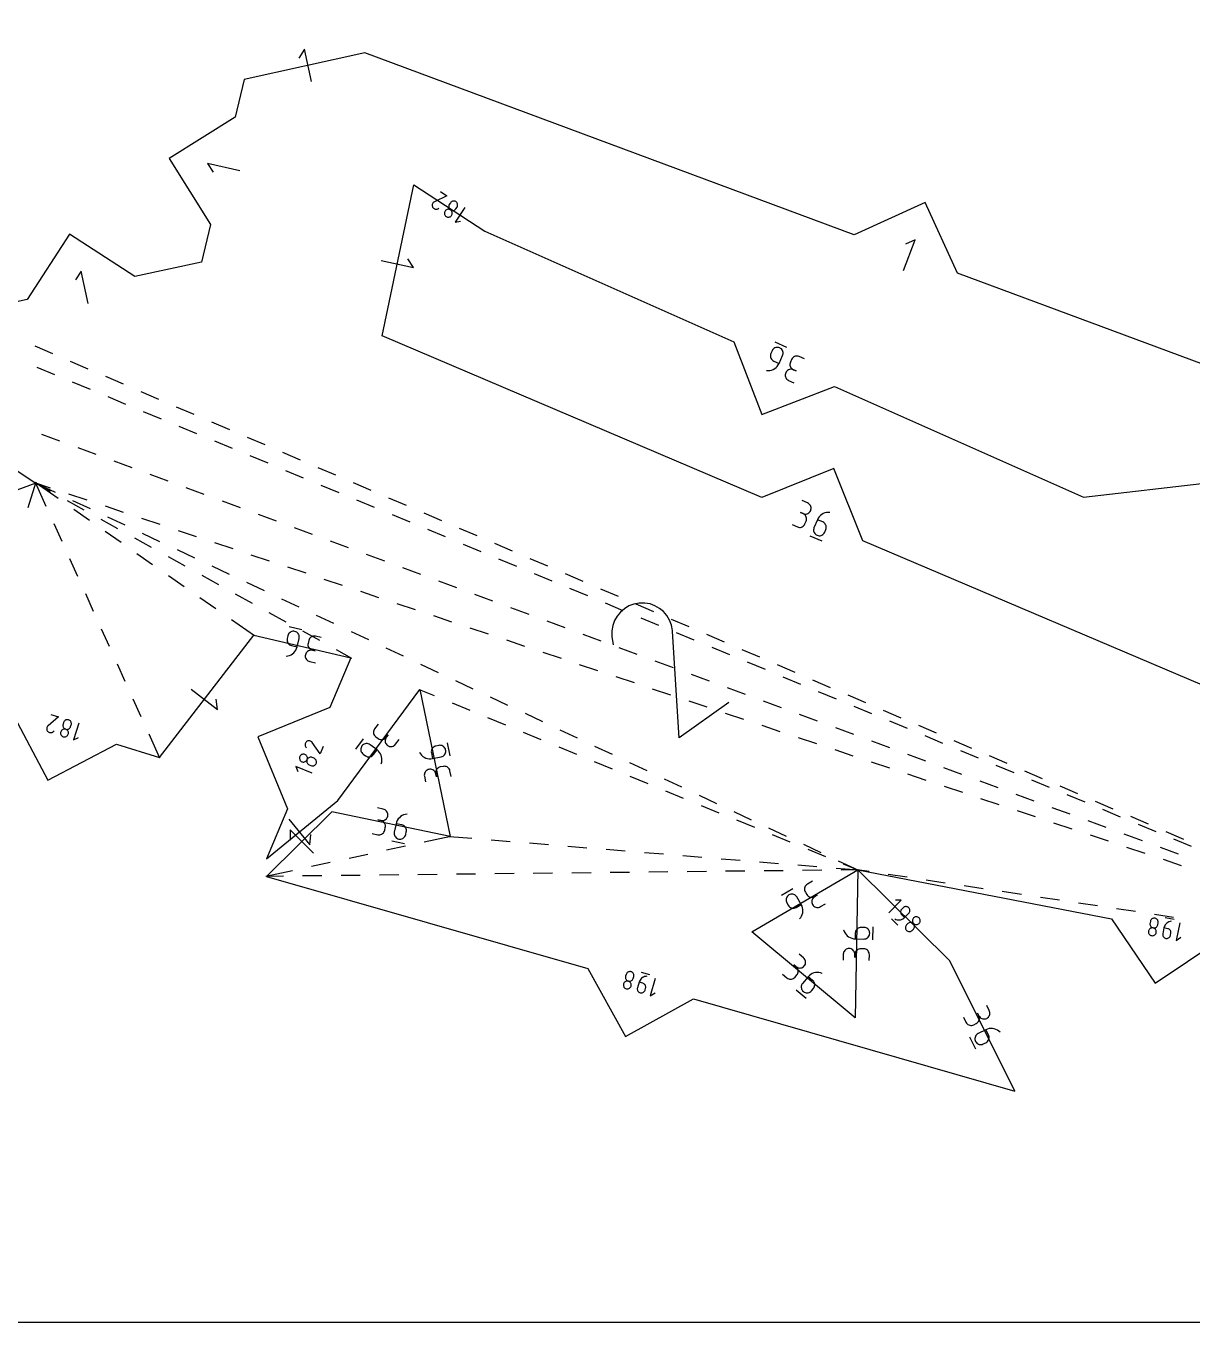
# Model space of a CAD drawing. Extents: x -2 to 214, y 3 to 282.
# Drawn here: x 58.41 to 92.05, y 3.02 to 40.42 of the extents above; entities that cross this region are included whole.
import ezdxf

# ---------------------------------------------------------------- set-up
doc = ezdxf.new("R2010")
doc.units = 0
doc.layers.add('Layer_1', color=7, linetype='CONTINUOUS')

msp = doc.modelspace()

# ---------------------------------------------------------------- linework, layer by layer
at = {"layer": 'Layer_1', "color": 5}
for points in [[(-1.511918, 3.023787), (214.388082, 3.023787), (214.388082, 282.423787), (-1.511918, 282.423787), (-1.511918, 3.023787)], [(99.402589, 28.046318), (85.280792, 33.292187), (84.345455, 35.333133), (82.304509, 34.397796), (68.182715, 39.643665), (64.701032, 38.877065), (64.448397, 37.789776), (62.542797, 36.602756), (63.72982, 34.69716), (63.477182, 33.60987), (61.551072, 33.194746), (59.664737, 34.412147), (58.447336, 32.525816), (56.521226, 32.110692)], [(93.500539, 20.907659), (82.555662, 25.570284), (81.717352, 27.652964), (79.634676, 26.814654), (68.689798, 31.477279), (69.602632, 35.835108), (71.646397, 34.503778), (78.831979, 31.309812), (79.637819, 29.214358), (81.73327, 30.020198), (88.918852, 26.826232), (92.583864, 27.252762)], [(57.463404, 28.039961), (58.692284, 27.233574), (56.524486, 26.435305)], [(57.995142, 20.646303), (59.037403, 18.657832), (61.02587, 19.700093), (62.263849, 19.31359), (64.981899, 22.840076), (67.781671, 22.19311), (67.180812, 20.758282), (65.103322, 19.907191), (65.954416, 17.829704), (65.353554, 16.394872), (67.405923, 18.0722), (69.771789, 21.272699), (70.650135, 17.034487), (67.233528, 17.750227), (65.351536, 15.883743), (74.618063, 13.225287), (75.706234, 11.261568), (77.669954, 12.349739), (86.936481, 9.691287), (85.065432, 13.444877), (82.406063, 16.072045), (82.331221, 11.806849), (79.347585, 14.288775), (82.406063, 16.072045), (89.728375, 14.658384), (90.986165, 12.798737), (92.845809, 14.056524)]]:
    msp.add_lwpolyline(points, dxfattribs=at)
at = {"layer": 'Layer_1', "color": 1}
for points in [[(66.647582, 38.818345), (66.442766, 39.748564), (66.281508, 39.496172)], [(64.576928, 36.239067), (63.649144, 36.454639), (63.807537, 36.200445)], [(70.365239, 35.644139), (70.555735, 35.520049), (70.195119, 35.351337), (70.195119, 35.351337), (70.194766, 35.351213), (70.194413, 35.351083), (70.19406, 35.350942), (70.193708, 35.35079), (70.193355, 35.350631), (70.193002, 35.350451), (70.192649, 35.350261), (70.192296, 35.350056), (70.191944, 35.34983), (70.191944, 35.34983), (70.174516, 35.338961), (70.159735, 35.325549), (70.147741, 35.310034), (70.138674, 35.292843), (70.132642, 35.274414), (70.129819, 35.25518), (70.130172, 35.235573), (70.134088, 35.216022), (70.141602, 35.196968), (70.141602, 35.196968), (70.152574, 35.179608), (70.16605, 35.164876), (70.181607, 35.15291), (70.198823, 35.143847), (70.217238, 35.137839), (70.236464, 35.135017), (70.256079, 35.135546), (70.275658, 35.13954), (70.294743, 35.147153), (70.322895, 35.162996)], [(70.845158, 35.196058), (70.845158, 35.196058), (70.854788, 35.214184), (70.860856, 35.233177), (70.863326, 35.252598), (70.86262, 35.271997), (70.858598, 35.290934), (70.851402, 35.308968), (70.841136, 35.325651), (70.827907, 35.340549), (70.81182, 35.353217), (70.81182, 35.353217), (70.793723, 35.362823), (70.774743, 35.368902), (70.75534, 35.371547), (70.735938, 35.370842), (70.716993, 35.36687), (70.698931, 35.359726), (70.68221, 35.349502), (70.667287, 35.33628), (70.654587, 35.320158), (70.623684, 35.27271), (70.623684, 35.27271), (70.614053, 35.254573), (70.607985, 35.235559), (70.605516, 35.21611), (70.606221, 35.196675), (70.610208, 35.1777), (70.617369, 35.15963), (70.6276, 35.142909), (70.640829, 35.127986), (70.656915, 35.115307), (70.656915, 35.115307), (70.675013, 35.105708), (70.693992, 35.099647), (70.71343, 35.097037), (70.732868, 35.097778), (70.751848, 35.101792), (70.76991, 35.108975), (70.786632, 35.119237), (70.801554, 35.132477), (70.814254, 35.148599), (70.845158, 35.196051)], [(71.06794, 35.186388), (70.788533, 34.757464), (70.94602, 34.790731)], [(70.499506, 35.081959), (70.499506, 35.081959), (70.489946, 35.063908), (70.483913, 35.044949), (70.481444, 35.025543), (70.482149, 35.00614), (70.486171, 34.987182), (70.493332, 34.969116), (70.503563, 34.952405), (70.516792, 34.937483), (70.532879, 34.924804), (70.532879, 34.924804), (70.550976, 34.915198), (70.569956, 34.90914), (70.589394, 34.90653), (70.608796, 34.907271), (70.627776, 34.911268), (70.645838, 34.918422), (70.662525, 34.928638), (70.677412, 34.941822), (70.690076, 34.957873), (70.690076, 34.957873), (70.699707, 34.976013), (70.705775, 34.995028), (70.708245, 35.014483), (70.707539, 35.033925), (70.703553, 35.052908), (70.696391, 35.070984), (70.686161, 35.087706), (70.672967, 35.102628), (70.65688, 35.1153), (70.65688, 35.1153), (70.638783, 35.124899), (70.619803, 35.130953), (70.600365, 35.133564), (70.580927, 35.132823), (70.561948, 35.128808), (70.543885, 35.121622), (70.527164, 35.11136), (70.512206, 35.098116), (70.499506, 35.08198)], [(83.72596, 33.362055), (84.057645, 34.254939), (83.785385, 34.130122)], [(68.65838, 33.650637), (69.590645, 33.455357), (69.426744, 33.706034)], [(60.202942, 32.417351), (60.002261, 33.348473), (59.839891, 33.096801)], [(58.670345, 31.188259), (59.180102, 30.969389)], [(79.770548, 30.480386), (79.770548, 30.480386), (79.821687, 30.477352), (79.871746, 30.481617), (79.92008, 30.492825), (79.966019, 30.510601), (80.008906, 30.53458), (80.048089, 30.564386), (80.082908, 30.599653), (80.112683, 30.640004), (80.136777, 30.685068), (80.238571, 30.914077), (80.238571, 30.914077), (80.248343, 30.942698), (80.252753, 30.97177), (80.252048, 31.00067), (80.246438, 31.028768), (80.236208, 31.055435), (80.221568, 31.080045), (80.202765, 31.10197), (80.180081, 31.120586), (80.153728, 31.135261), (80.153728, 31.135261), (80.125118, 31.145023), (80.096049, 31.149415), (80.067157, 31.148674), (80.039076, 31.143047), (80.012441, 31.132778), (79.987852, 31.118106), (79.965945, 31.099271), (79.947318, 31.07652), (79.932607, 31.05009), (79.898741, 30.973869), (79.898741, 30.973869), (79.888969, 30.945266), (79.884559, 30.916236), (79.885265, 30.887396), (79.890874, 30.859371), (79.90114, 30.832776), (79.915815, 30.808233), (79.934653, 30.786354), (79.957408, 30.767762), (79.983831, 30.753072), (80.136834, 30.685064)], [(80.364083, 31.144846), (80.019581, 31.297977)], [(59.689852, 30.750515), (60.199605, 30.531641)], [(80.871014, 30.816347), (80.718007, 30.884359), (80.718007, 30.884359), (80.689397, 30.89412), (80.660328, 30.898516), (80.631471, 30.897775), (80.60339, 30.892169), (80.576755, 30.881932), (80.552201, 30.867309), (80.530329, 30.848541), (80.511738, 30.825879), (80.497098, 30.799565), (80.463055, 30.722956), (80.463055, 30.722956), (80.453353, 30.694466), (80.448979, 30.665495), (80.449684, 30.636677), (80.455293, 30.608638), (80.465524, 30.582007), (80.480164, 30.557415), (80.498967, 30.53549), (80.521686, 30.516863), (80.548109, 30.502163), (80.624718, 30.468109), (80.548109, 30.502163), (80.548109, 30.502163), (80.519499, 30.511924), (80.49043, 30.516309), (80.461538, 30.515568), (80.433456, 30.509935), (80.406822, 30.499658), (80.382233, 30.484979), (80.360326, 30.466141), (80.341699, 30.443383), (80.326988, 30.416953), (80.326988, 30.416953), (80.317287, 30.388459), (80.312912, 30.359489), (80.313618, 30.33067), (80.319227, 30.302632), (80.329458, 30.276001), (80.344098, 30.251408), (80.362901, 30.229487), (80.38562, 30.210857), (80.412043, 30.196156), (80.56505, 30.128148)], [(59.24448, 30.35498), (58.732092, 30.567621)], [(60.709358, 30.312771), (61.219108, 30.093897)], [(60.269247, 29.929703), (59.756862, 30.142344)], [(61.294017, 29.504426), (60.781628, 29.717066)], [(61.728861, 29.875026), (62.238615, 29.656152)], [(62.31878, 29.079153), (61.806398, 29.291789)], [(62.748364, 29.437282), (63.258118, 29.218408)], [(63.343553, 28.653875), (62.831168, 28.866512)], [(63.767871, 28.999534), (64.277621, 28.780664)], [(59.392615, 28.440769), (58.872236, 28.633023)], [(64.368316, 28.228598), (63.855935, 28.441235)], [(64.787374, 28.561793), (65.297127, 28.342919)], [(60.433366, 28.056263), (59.912991, 28.248513)], [(65.806877, 28.124045), (66.31663, 27.905175)], [(61.47412, 27.671753), (60.953741, 27.864009)], [(65.393086, 27.803321), (64.880705, 28.015961)], [(66.826384, 27.686301), (67.336137, 27.467427)], [(62.514871, 27.28725), (61.994496, 27.479499)], [(66.417853, 27.378047), (65.905471, 27.590684)], [(58.698895, 27.254755), (58.468418, 26.516236)], [(59.12352, 27.089528), (58.671237, 27.240602)], [(58.672208, 27.243022), (59.255635, 26.968416)], [(58.672881, 27.244334), (59.113194, 27.000159)], [(59.335768, 26.784079), (58.674095, 27.246278)], [(58.995719, 26.560704), (58.683161, 27.253799)], [(63.555626, 26.902739), (63.035247, 27.094993)], [(67.442623, 26.95277), (66.930241, 27.165407)], [(67.845887, 27.248557), (68.35564, 27.029686)], [(59.598344, 26.731124), (60.083495, 26.462085)], [(60.175877, 26.73802), (59.649698, 26.913774)], [(59.757567, 26.732168), (60.259506, 26.49592)], [(61.228231, 26.386509), (60.702052, 26.562263)], [(64.596373, 26.518233), (64.075994, 26.710486)], [(68.467393, 26.527493), (67.955004, 26.74013)], [(68.865393, 26.810813), (69.375143, 26.591939)], [(80.50917, 26.032684), (80.66321, 25.96706), (80.66321, 25.96706), (80.691961, 25.957743), (80.721066, 25.953799), (80.749923, 25.954963), (80.777898, 25.961003), (80.804356, 25.971653), (80.828698, 25.986657), (80.850288, 26.00576), (80.868527, 26.028708), (80.882744, 26.055247), (80.915587, 26.132375), (80.915587, 26.132375), (80.924865, 26.161014), (80.928781, 26.190047), (80.927723, 26.218851), (80.92169, 26.246802), (80.911036, 26.273271), (80.896008, 26.29763), (80.876852, 26.319263), (80.853851, 26.337533), (80.827216, 26.351824), (80.750085, 26.384682), (80.827216, 26.351824), (80.827216, 26.351824), (80.855968, 26.342507), (80.885107, 26.33857), (80.913965, 26.33977), (80.94194, 26.345837), (80.968433, 26.356527), (80.99281, 26.371587), (81.014436, 26.390767), (81.03271, 26.413811), (81.046997, 26.440463), (81.046997, 26.440463), (81.056275, 26.469105), (81.060191, 26.498139), (81.059133, 26.526943), (81.0531, 26.55489), (81.042446, 26.581359), (81.027418, 26.605722), (81.008262, 26.62735), (80.985261, 26.645624), (80.958626, 26.659912), (80.804589, 26.725536)], [(60.245339, 26.148712), (59.790555, 26.466396)], [(60.568653, 26.193049), (61.0538, 25.92401)], [(60.761442, 26.259668), (61.263378, 26.02342)], [(62.280584, 26.034994), (61.754409, 26.210752)], [(65.637124, 26.133726), (65.116748, 26.325979)], [(69.49216, 26.102216), (68.979778, 26.314856)], [(69.884893, 26.373068), (70.39465, 26.154194)], [(81.60428, 26.385708), (81.60428, 26.385708), (81.553099, 26.387966), (81.503114, 26.382925), (81.454956, 26.370966), (81.4093, 26.352477), (81.36679, 26.327832), (81.32808, 26.297419), (81.293825, 26.261619), (81.264686, 26.220813), (81.241296, 26.175375), (81.143076, 25.944814), (81.143076, 25.944814), (81.133763, 25.916045), (81.129812, 25.886905), (81.13087, 25.85802), (81.136902, 25.830016), (81.147556, 25.803512), (81.162585, 25.779132), (81.181705, 25.757499), (81.204706, 25.739239), (81.231306, 25.724977), (81.231306, 25.724977), (81.260057, 25.71566), (81.289161, 25.711723), (81.318019, 25.712922), (81.345994, 25.718983), (81.372487, 25.729665), (81.396864, 25.744718), (81.41849, 25.763892), (81.436764, 25.786928), (81.451051, 25.813584), (81.483754, 25.89032), (81.483754, 25.89032), (81.493067, 25.919075), (81.497018, 25.948169), (81.49596, 25.976991), (81.489892, 26.004927), (81.479238, 26.031357), (81.46421, 26.055674), (81.445054, 26.077257), (81.422017, 26.095492), (81.395383, 26.109766), (81.241339, 26.175389)], [(59.451825, 25.549283), (59.223772, 26.054993)], [(61.154916, 25.513349), (60.700126, 25.831032)], [(63.332942, 25.683486), (62.806763, 25.85924)], [(66.677878, 25.74922), (66.157499, 25.941473)], [(70.51693, 25.676939), (70.004541, 25.889579)], [(70.9044, 25.935324), (71.414149, 25.71645)], [(61.53895, 25.654971), (62.024101, 25.385936)], [(61.76531, 25.787171), (62.267246, 25.55092)], [(64.385296, 25.331975), (63.859117, 25.507729)], [(67.718629, 25.364713), (67.198254, 25.556966)], [(71.541696, 25.251662), (71.029311, 25.464302)], [(71.923906, 25.49758), (72.433656, 25.278706)], [(81.021145, 25.712104), (81.367986, 25.564346)], [(62.064483, 24.877982), (61.6097, 25.195665)], [(62.509252, 25.116897), (62.994402, 24.847862)], [(62.769178, 25.314671), (63.271114, 25.078423)], [(65.437649, 24.980464), (64.911474, 25.156218)], [(68.759384, 24.980206), (68.239005, 25.17246)], [(72.943413, 25.059832), (73.453163, 24.840961)], [(59.907932, 24.537858), (59.679882, 25.043572)], [(63.773053, 24.842175), (64.274989, 24.605923)], [(66.490007, 24.628953), (65.963828, 24.804706)], [(69.800135, 24.5957), (69.279759, 24.787953)], [(72.566466, 24.826388), (72.054081, 25.039025)], [(62.974054, 24.242619), (62.51927, 24.560302)], [(63.479553, 24.578823), (63.964703, 24.309787)], [(64.776921, 24.369675), (65.278857, 24.133427)], [(67.54236, 24.277441), (67.016178, 24.453195)], [(70.840885, 24.211193), (70.32051, 24.403446)], [(73.591229, 24.401111), (73.078848, 24.613748)], [(73.962912, 24.622088), (74.472669, 24.403217)], [(60.364038, 23.526437), (60.135985, 24.032148)], [(64.449857, 24.040749), (64.935008, 23.77171)], [(68.594711, 23.92593), (68.068532, 24.101687)], [(71.881633, 23.826687), (71.361257, 24.01894)], [(74.616003, 23.975834), (74.103618, 24.188471)], [(74.982419, 24.184343), (75.492169, 23.965473)], [(63.883631, 23.607252), (63.428841, 23.924935)], [(65.780789, 23.897179), (66.282725, 23.660927)], [(69.647064, 23.574419), (69.120893, 23.750176)], [(72.922387, 23.442176), (72.402012, 23.634433)], [(75.640766, 23.550557), (75.128384, 23.763194)], [(78.688184, 20.89976), (77.257959, 19.87983), (77.062316, 22.94985), (77.062316, 22.94985), (77.062499, 22.952919), (77.062612, 22.955989), (77.062637, 22.959023), (77.062591, 22.962092), (77.06246, 22.965196), (77.062241, 22.968371), (77.061938, 22.971617), (77.061585, 22.975003), (77.061233, 22.978531), (77.061233, 22.978531), (77.032234, 23.134604), (76.977504, 23.278784), (76.899763, 23.408885), (76.801754, 23.522716), (76.686212, 23.618089), (76.555878, 23.692825), (76.413483, 23.744729), (76.261775, 23.771614), (76.103483, 23.771297), (76.103483, 23.771297), (75.947637, 23.741304), (75.803619, 23.685949), (75.673648, 23.60788), (75.559937, 23.509737), (75.464708, 23.394163), (75.39017, 23.263815), (75.338545, 23.121329), (75.312051, 22.969352), (75.312757, 22.810531), (75.347293, 22.563421)], [(76.001926, 23.746599), (76.511675, 23.527729)], [(65.000088, 22.827369), (64.338415, 23.289572)], [(65.420159, 23.502674), (65.905309, 23.233635)], [(66.784657, 23.424679), (67.2866, 23.18843)], [(70.699422, 23.222907), (70.173243, 23.398665)], [(73.963138, 23.057673), (73.442763, 23.249923)], [(76.665536, 23.12528), (76.153154, 23.33792)], [(77.021425, 23.308855), (77.531182, 23.089981)], [(60.820148, 22.515013), (60.592095, 23.020723)], [(65.914196, 22.237705), (65.914196, 22.237705), (65.964978, 22.244429), (66.013323, 22.258127), (66.058644, 22.278313), (66.100367, 22.3045), (66.137917, 22.33619), (66.170725, 22.372896), (66.198206, 22.414133), (66.219761, 22.459408), (66.23486, 22.508229), (66.291276, 22.752404), (66.291276, 22.752404), (66.295439, 22.782362), (66.294381, 22.811741), (66.288172, 22.839974), (66.277342, 22.866496), (66.262207, 22.890728), (66.243157, 22.91211), (66.220544, 22.930063), (66.194721, 22.944026), (66.16604, 22.953424), (66.16604, 22.953424), (66.136089, 22.957573), (66.106738, 22.956373), (66.078516, 22.950161), (66.052022, 22.939306), (66.027822, 22.924161), (66.006479, 22.905083), (65.988522, 22.882427), (65.974588, 22.856551), (65.965168, 22.82781), (65.946401, 22.746541), (65.946401, 22.746541), (65.942238, 22.716604), (65.943296, 22.687264), (65.949505, 22.659091), (65.960335, 22.632643), (65.97547, 22.608481), (65.99452, 22.58717), (66.017168, 22.569267), (66.043027, 22.555335), (66.071778, 22.545937), (66.23492, 22.50824)], [(66.370662, 23.002838), (66.003339, 23.087719)], [(66.39046, 22.9646), (66.87561, 22.695561)], [(66.930774, 22.776651), (66.767639, 22.814348), (66.767639, 22.814348), (66.737688, 22.818493), (66.708337, 22.817294), (66.680115, 22.811092), (66.653621, 22.800258), (66.629421, 22.785145), (66.608078, 22.76612), (66.590157, 22.743535), (66.576222, 22.717758), (66.566838, 22.68914), (66.547964, 22.607455), (66.547964, 22.607455), (66.543837, 22.577638), (66.544895, 22.548364), (66.551104, 22.520209), (66.561934, 22.493747), (66.577033, 22.46955), (66.596083, 22.448186), (66.618696, 22.430233), (66.644555, 22.416267), (66.673271, 22.406851), (66.754953, 22.387974), (66.673271, 22.406851), (66.673271, 22.406851), (66.64332, 22.410996), (66.613969, 22.409797), (66.585747, 22.403581), (66.559253, 22.392715), (66.535053, 22.377564), (66.51371, 22.358478), (66.495753, 22.335816), (66.481783, 22.309936), (66.472364, 22.281195), (66.472364, 22.281195), (66.468237, 22.251379), (66.469295, 22.222105), (66.475504, 22.19395), (66.486334, 22.167484), (66.501433, 22.143287), (66.520483, 22.121923), (66.543096, 22.103974), (66.568955, 22.090004), (66.597671, 22.080592), (66.760813, 22.04289)], [(67.788532, 22.952182), (68.290468, 22.71593)], [(71.751775, 22.871396), (71.225597, 23.047153)], [(75.003893, 22.673163), (74.483517, 22.865416)], [(77.690306, 22.700006), (77.177921, 22.912643)], [(78.040932, 22.87111), (78.550681, 22.652236)], [(68.7924, 22.479682), (69.294336, 22.243434)], [(72.804129, 22.519888), (72.277954, 22.695642)], [(76.044643, 22.288657), (75.524268, 22.48091)], [(78.715072, 22.274729), (78.202691, 22.487366)], [(67.360761, 22.426522), (67.801073, 22.18235)], [(73.856486, 22.168377), (73.330308, 22.344131)], [(77.085398, 21.90415), (76.565022, 22.096403)], [(79.060438, 22.433366), (79.570188, 22.214492)], [(61.276251, 21.503592), (61.048198, 22.009302)], [(69.796268, 22.007182), (70.298211, 21.770934)], [(74.90884, 21.816866), (74.382661, 21.99262)], [(78.126149, 21.519643), (77.605773, 21.711897)], [(79.739842, 21.849452), (79.227454, 22.062089)], [(80.079945, 21.995622), (80.589695, 21.776748)], [(70.800143, 21.534686), (71.302079, 21.298434)], [(75.961194, 21.465354), (75.435019, 21.641108)], [(79.166896, 21.135137), (78.646521, 21.32739)], [(80.764609, 21.424175), (80.252227, 21.636815)], [(81.099444, 21.557874), (81.609201, 21.339003)], [(61.732361, 20.492167), (61.504308, 20.997878)], [(63.181085, 21.28378), (63.9355, 20.70231), (63.897005, 20.999331)], [(69.751268, 21.281148), (70.189499, 21.100755)], [(71.804011, 21.062186), (72.305947, 20.825938)], [(77.013551, 21.113843), (76.487372, 21.289597)], [(81.789379, 20.998897), (81.276998, 21.211538)], [(82.118951, 21.12013), (82.628701, 20.901259)], [(70.702491, 20.889593), (71.215486, 20.678431)], [(72.807879, 20.589689), (73.309815, 20.353438)], [(78.065905, 20.762332), (77.539726, 20.938086)], [(79.118255, 20.41082), (78.592076, 20.586578)], [(80.20765, 20.75063), (79.687275, 20.942883)], [(82.814146, 20.57362), (82.301761, 20.786261)], [(83.138458, 20.682385), (83.648207, 20.463515)], [(59.132279, 20.559421), (59.34929, 20.49167), (59.047976, 20.231447), (59.047976, 20.231447), (59.047641, 20.231225), (59.04732, 20.230999), (59.047002, 20.230763), (59.046688, 20.230519), (59.046378, 20.230262), (59.046071, 20.22999), (59.045757, 20.229704), (59.045439, 20.229401), (59.045118, 20.229076), (59.045118, 20.229076), (59.031289, 20.213886), (59.020706, 20.196967), (59.013368, 20.178777), (59.009276, 20.15977), (59.008571, 20.140395), (59.01104, 20.121109), (59.016826, 20.102366), (59.025892, 20.084617), (59.03831, 20.068319), (59.03831, 20.068319), (59.053585, 20.054589), (59.070554, 20.044066), (59.088757, 20.036767), (59.107772, 20.032713), (59.127139, 20.031937), (59.146401, 20.034442), (59.165133, 20.040259), (59.182878, 20.04941), (59.199176, 20.061913), (59.221966, 20.084801)], [(59.71576, 20.25835), (59.71576, 20.25835), (59.720099, 20.278409), (59.720804, 20.298334), (59.717982, 20.317729), (59.711985, 20.336194), (59.702954, 20.353328), (59.691136, 20.368734), (59.676742, 20.382013), (59.659985, 20.392762), (59.641041, 20.400583), (59.641041, 20.400583), (59.621039, 20.404922), (59.601107, 20.405628), (59.581704, 20.402911), (59.563218, 20.396963), (59.546073, 20.387999), (59.530622, 20.376227), (59.517322, 20.361851), (59.506527, 20.34508), (59.498695, 20.326115), (59.481833, 20.272059), (59.481833, 20.272059), (59.477493, 20.251993), (59.476788, 20.232043), (59.47961, 20.212612), (59.485607, 20.194106), (59.494603, 20.176925), (59.506421, 20.161477), (59.520815, 20.148163), (59.537571, 20.137386), (59.556516, 20.129551), (59.556516, 20.129551), (59.576553, 20.125222), (59.596485, 20.124552), (59.615888, 20.127304), (59.634374, 20.133297), (59.651554, 20.142311), (59.667006, 20.154129), (59.680341, 20.16854), (59.691136, 20.185335), (59.698967, 20.204301), (59.71583, 20.258353)], [(59.93281, 20.309485), (59.780251, 19.820845), (59.922808, 19.895592)], [(68.568862, 20.279591), (68.469337, 20.144946), (68.469337, 20.144946), (68.453603, 20.119126), (68.44302, 20.091712), (68.437481, 20.063366), (68.436775, 20.034756), (68.441009, 20.006541), (68.449969, 19.979387), (68.463551, 19.953956), (68.481649, 19.930912), (68.504156, 19.910913), (68.571575, 19.86108), (68.571575, 19.86108), (68.597293, 19.845423), (68.624633, 19.834882), (68.652926, 19.829358), (68.681501, 19.828758), (68.709723, 19.832988), (68.736887, 19.841956), (68.762358, 19.855562), (68.785465, 19.87372), (68.805538, 19.896326), (68.855371, 19.963745), (68.805538, 19.896326), (68.805538, 19.896326), (68.789804, 19.870506), (68.77922, 19.843085), (68.773682, 19.814732), (68.772976, 19.786104), (68.777245, 19.757864), (68.786241, 19.730672), (68.799893, 19.705194), (68.818061, 19.682087), (68.840674, 19.662014), (68.840674, 19.662014), (68.866392, 19.646358), (68.893732, 19.635817), (68.922025, 19.630296), (68.9506, 19.629696), (68.978822, 19.633926), (69.006021, 19.642894), (69.031492, 19.656504), (69.054599, 19.674658), (69.074672, 19.697267), (69.174201, 19.831909)], [(71.728478, 20.467265), (72.241473, 20.256103)], [(80.170609, 20.059309), (79.644437, 20.235067)], [(81.248401, 20.366123), (80.728026, 20.558377)], [(83.838916, 20.148347), (83.326531, 20.360984)], [(84.157957, 20.244641), (84.667714, 20.025771)], [(59.414029, 20.054758), (59.414029, 20.054758), (59.409725, 20.03478), (59.409019, 20.014898), (59.411841, 19.995516), (59.417839, 19.977045), (59.426835, 19.959886), (59.438653, 19.944445), (59.453046, 19.931134), (59.469803, 19.920361), (59.488747, 19.912525), (59.488747, 19.912525), (59.508785, 19.908193), (59.528717, 19.907523), (59.54812, 19.910275), (59.566605, 19.916254), (59.583785, 19.925243), (59.599237, 19.937029), (59.612537, 19.951394), (59.623296, 19.968123), (59.631128, 19.987007), (59.631128, 19.987007), (59.635467, 20.007073), (59.636173, 20.027026), (59.633351, 20.046464), (59.627353, 20.064978), (59.618358, 20.082162), (59.60654, 20.097617), (59.592146, 20.110935), (59.575389, 20.121712), (59.556445, 20.129544), (59.556445, 20.129544), (59.536443, 20.133872), (59.516511, 20.134543), (59.497108, 20.131791), (59.478622, 20.125794), (59.461442, 20.11678), (59.44599, 20.104959), (59.432655, 20.090541), (59.42186, 20.073741), (59.414029, 20.054769)], [(62.272968, 19.293362), (61.960417, 19.986457)], [(68.138382, 19.855834), (67.91428, 19.552667)], [(72.754465, 20.044937), (73.26746, 19.833775)], [(73.811754, 20.117189), (74.31369, 19.880941)], [(81.222966, 19.707798), (80.696787, 19.883555)], [(82.289156, 19.981617), (81.768777, 20.17387)], [(84.863686, 19.72307), (84.351297, 19.935706)], [(66.987624, 19.634318), (66.899804, 19.424616), (66.668999, 19.74902), (66.668999, 19.74902), (66.668812, 19.749373), (66.668618, 19.749715), (66.668413, 19.750054), (66.668198, 19.750389), (66.667972, 19.75072), (66.667729, 19.751052), (66.667478, 19.751391), (66.667203, 19.751736), (66.66691, 19.752089), (66.66691, 19.752089), (66.653082, 19.767283), (66.637242, 19.779415), (66.619815, 19.788429), (66.601294, 19.794271), (66.582067, 19.796881), (66.562629, 19.796211), (66.543438, 19.792218), (66.524917, 19.78483), (66.507525, 19.774007), (66.507525, 19.774007), (66.492427, 19.760083), (66.480362, 19.744176), (66.471401, 19.726728), (66.46558, 19.708179), (66.463111, 19.688974), (66.463816, 19.66955), (66.467838, 19.650355), (66.475282, 19.631831), (66.486182, 19.614414), (66.50682, 19.589586)], [(68.658532, 19.132484), (68.658532, 19.132484), (68.672572, 19.181746), (68.67924, 19.231544), (68.678887, 19.281155), (68.671478, 19.329856), (68.657367, 19.37692), (68.636765, 19.421624), (68.609883, 19.463242), (68.576934, 19.501052), (68.538157, 19.53433), (68.336629, 19.683301), (68.336629, 19.683301), (68.310806, 19.699031), (68.283359, 19.709618), (68.254996, 19.715167), (68.226351, 19.715767), (68.198093, 19.711537), (68.170894, 19.702577), (68.145423, 19.688977), (68.122352, 19.670848), (68.102314, 19.648291), (68.102314, 19.648291), (68.08658, 19.622468), (68.075997, 19.59505), (68.070458, 19.566701), (68.069752, 19.538076), (68.074021, 19.509844), (68.083017, 19.482655), (68.096669, 19.457181), (68.114837, 19.434078), (68.137451, 19.414004), (68.204528, 19.364422), (68.204528, 19.364422), (68.230351, 19.348691), (68.257727, 19.338111), (68.286055, 19.332576), (68.31463, 19.331977), (68.342817, 19.336231), (68.369945, 19.345227), (68.39538, 19.358865), (68.418452, 19.377047), (68.438525, 19.399664), (68.538058, 19.534309)], [(69.762087, 19.461707), (69.762087, 19.461707), (69.789428, 19.418386), (69.822095, 19.380205), (69.859387, 19.347478), (69.900623, 19.320525), (69.945112, 19.299669), (69.992169, 19.285226), (70.041117, 19.277515), (70.091261, 19.276844), (70.14192, 19.283558), (70.387316, 19.334414), (70.387316, 19.334414), (70.416279, 19.343174), (70.442455, 19.356558), (70.465491, 19.374003), (70.485035, 19.394944), (70.500734, 19.418816), (70.512199, 19.445063), (70.519043, 19.473116), (70.520807, 19.502411), (70.517279, 19.532386), (70.517279, 19.532386), (70.50853, 19.561324), (70.49516, 19.58749), (70.477732, 19.610516), (70.456777, 19.630039), (70.432894, 19.645695), (70.406648, 19.657114), (70.378567, 19.663937), (70.349216, 19.665807), (70.319159, 19.662349), (70.237484, 19.645423), (70.237484, 19.645423), (70.208556, 19.636674), (70.182415, 19.623318), (70.159414, 19.605909), (70.139905, 19.585006), (70.124277, 19.561166), (70.112883, 19.53494), (70.106074, 19.506891), (70.10431, 19.477572), (70.107838, 19.44754), (70.14181, 19.283586)], [(70.647994, 19.367036), (70.571487, 19.736193)], [(73.780452, 19.622609), (74.293447, 19.411447)], [(74.815622, 19.644689), (75.317558, 19.408441)], [(82.27532, 19.356287), (81.749141, 19.532044)], [(83.329907, 19.59711), (82.809531, 19.789364)], [(85.177464, 19.806897), (85.687221, 19.588023)], [(85.888452, 19.297792), (85.376067, 19.510429)], [(66.458747, 19.40116), (66.458747, 19.40116), (66.439274, 19.40733), (66.419553, 19.40987), (66.400009, 19.408953), (66.381065, 19.404723), (66.363144, 19.397367), (66.346669, 19.387066), (66.332064, 19.373985), (66.319752, 19.358301), (66.310192, 19.340182), (66.310192, 19.340182), (66.304019, 19.320649), (66.301549, 19.300876), (66.302607, 19.281293), (66.306841, 19.262324), (66.314179, 19.244389), (66.324444, 19.227914), (66.337497, 19.213323), (66.353161, 19.20104), (66.371223, 19.191486), (66.371223, 19.191486), (66.390802, 19.185281), (66.410593, 19.182706), (66.430207, 19.183623), (66.449187, 19.187842), (66.467143, 19.195187), (66.483653, 19.205485), (66.498258, 19.218559), (66.51057, 19.23424), (66.52013, 19.252348), (66.52013, 19.252348), (66.526304, 19.271877), (66.528773, 19.291644), (66.527715, 19.31123), (66.523482, 19.330206), (66.516109, 19.348151), (66.505807, 19.364647), (66.492719, 19.379263), (66.476986, 19.391578), (66.458853, 19.40117)], [(66.633132, 19.081656), (66.633132, 19.081656), (66.652711, 19.075454), (66.672467, 19.072914), (66.692046, 19.073831), (66.71099, 19.078068), (66.728876, 19.085434), (66.745315, 19.095753), (66.759885, 19.108845), (66.772162, 19.124536), (66.781722, 19.142651), (66.781722, 19.142651), (66.787931, 19.162174), (66.7904, 19.18193), (66.789342, 19.201498), (66.785144, 19.220453), (66.777841, 19.238381), (66.767576, 19.254856), (66.754523, 19.269454), (66.738824, 19.281759), (66.720691, 19.291347), (66.668456, 19.313219), (66.668456, 19.313219), (66.648876, 19.319428), (66.629086, 19.321968), (66.609471, 19.321051), (66.590492, 19.316835), (66.572535, 19.309491), (66.556061, 19.299193), (66.541456, 19.286112), (66.529144, 19.270427), (66.519548, 19.252309), (66.519548, 19.252309), (66.513375, 19.232775), (66.510905, 19.213002), (66.511963, 19.19342), (66.516197, 19.17444), (66.52357, 19.156498), (66.533871, 19.140009), (66.546959, 19.125401), (66.562658, 19.113089), (66.58079, 19.1035), (66.633026, 19.081628)], [(74.806439, 19.200281), (75.319435, 18.989119)], [(75.81949, 19.172193), (76.321426, 18.935945)], [(83.327674, 19.004775), (82.801498, 19.180533)], [(84.370661, 19.212604), (83.850282, 19.404857)], [(86.19697, 19.369152), (86.70672, 19.150278)], [(86.913222, 18.872515), (86.400834, 19.085156)], [(66.663676, 18.860768), (66.191511, 19.058496), (66.252548, 18.909557)], [(70.676759, 18.763662), (70.642787, 18.927616), (70.642787, 18.927616), (70.634038, 18.956554), (70.620667, 18.98272), (70.60324, 19.005749), (70.58232, 19.025279), (70.558473, 19.040938), (70.532261, 19.052372), (70.504251, 19.059209), (70.475005, 19.061079), (70.44509, 19.057621), (70.362999, 19.040607), (70.362999, 19.040607), (70.334177, 19.031883), (70.308106, 19.018541), (70.28514, 19.001135), (70.265632, 18.980229), (70.249969, 18.956381), (70.238539, 18.930145), (70.231695, 18.902085), (70.229931, 18.872759), (70.233459, 18.842723), (70.250462, 18.760632), (70.233459, 18.842723), (70.233459, 18.842723), (70.22471, 18.871662), (70.211339, 18.897827), (70.193912, 18.920853), (70.172957, 18.940376), (70.149074, 18.956028), (70.122792, 18.967448), (70.094711, 18.974267), (70.06536, 18.976137), (70.035303, 18.972679), (70.035303, 18.972679), (70.006481, 18.963955), (69.980411, 18.95061), (69.95741, 18.933207), (69.937901, 18.912302), (69.922238, 18.88845), (69.910808, 18.862218), (69.903964, 18.834158), (69.9022, 18.804831), (69.905728, 18.774796), (69.9397, 18.610842)], [(75.832426, 18.777953), (76.345422, 18.566791)], [(84.380031, 18.653264), (83.853852, 18.829021)], [(85.411412, 18.828094), (84.891037, 19.02035)], [(87.216477, 18.931408), (87.726227, 18.712534)], [(76.823362, 18.699693), (77.325301, 18.463445)], [(76.858414, 18.355629), (77.371409, 18.144463)], [(85.432385, 18.301756), (84.906206, 18.47751)], [(86.452159, 18.443587), (85.931787, 18.63584)], [(87.937985, 18.447238), (87.425604, 18.659878)], [(88.235977, 18.493664), (88.745733, 18.27479)], [(77.827233, 18.227197), (78.329169, 17.990948)], [(86.484738, 17.950245), (85.958563, 18.125999)], [(87.492914, 18.05908), (86.972535, 18.251334)], [(88.962755, 18.021965), (88.45037, 18.234601)], [(89.255483, 18.055916), (89.765233, 17.837045)], [(68.398309, 17.121055), (68.562188, 17.086722), (68.562188, 17.086722), (68.592209, 17.083195), (68.621525, 17.084994), (68.649606, 17.091774), (68.675853, 17.103151), (68.699736, 17.118758), (68.720691, 17.138217), (68.738153, 17.161166), (68.751559, 17.187225), (68.760343, 17.21603), (68.777523, 17.298086), (68.777523, 17.298086), (68.781051, 17.327984), (68.779287, 17.357225), (68.772514, 17.385247), (68.761155, 17.411479), (68.745527, 17.435362), (68.726053, 17.456328), (68.703052, 17.473811), (68.676911, 17.487245), (68.647983, 17.496065), (68.565924, 17.513255), (68.647983, 17.496065), (68.647983, 17.496065), (68.678005, 17.492537), (68.707356, 17.494371), (68.735437, 17.501169), (68.761684, 17.512575), (68.785567, 17.528224), (68.806522, 17.547747), (68.823984, 17.570772), (68.83739, 17.596934), (68.846209, 17.625862), (68.846209, 17.625862), (68.849737, 17.65576), (68.847973, 17.685002), (68.8412, 17.713023), (68.82984, 17.739255), (68.814248, 17.763139), (68.794774, 17.784104), (68.771773, 17.801588), (68.745632, 17.815022), (68.716705, 17.823841), (68.552829, 17.858173)], [(69.403577, 17.680814), (69.403577, 17.680814), (69.352939, 17.673046), (69.304891, 17.658356), (69.259996, 17.637239), (69.218817, 17.610202), (69.181927, 17.577743), (69.149895, 17.54037), (69.12326, 17.498576), (69.102622, 17.452867), (69.088546, 17.403746), (69.037161, 17.15846), (69.037161, 17.15846), (69.033633, 17.128424), (69.035397, 17.099077), (69.04217, 17.070974), (69.053565, 17.044685), (69.069193, 17.020767), (69.088666, 16.999784), (69.111632, 16.982297), (69.137738, 16.96887), (69.166595, 16.960065), (69.166595, 16.960065), (69.196616, 16.956533), (69.225968, 16.958332), (69.254049, 16.965123), (69.280295, 16.976525), (69.304178, 16.992164), (69.325133, 17.01168), (69.342596, 17.034698), (69.356001, 17.060857), (69.364821, 17.089785), (69.381931, 17.171421), (69.381931, 17.171421), (69.385458, 17.201442), (69.383694, 17.230747), (69.376921, 17.258786), (69.365526, 17.285008), (69.349898, 17.308852), (69.33039, 17.329769), (69.307389, 17.347199), (69.281248, 17.360594), (69.25232, 17.3694), (69.088444, 17.403732)], [(77.884401, 17.933301), (78.397396, 17.722135)], [(78.831101, 17.754697), (79.333037, 17.518448)], [(87.537096, 17.598734), (87.010917, 17.774487)], [(88.533665, 17.674574), (88.013289, 17.866827)], [(89.987522, 17.596687), (89.47514, 17.809324)], [(90.27499, 17.618172), (90.78474, 17.399301)], [(65.996453, 17.535357), (66.599205, 16.797829), (66.629121, 17.095838)], [(66.70301, 16.553329), (66.032277, 17.229626), (66.031219, 16.930124)], [(78.910388, 17.510973), (79.423383, 17.299807)], [(79.834973, 17.2822), (80.336905, 17.045948)], [(88.589449, 17.247222), (88.063271, 17.422976)], [(89.574419, 17.290067), (89.05404, 17.48232)], [(91.012292, 17.17141), (90.49991, 17.384047)], [(68.962961, 16.906446), (69.331953, 16.829145)], [(70.67182, 17.039196), (69.898246, 16.871193)], [(70.628019, 17.0363), (71.275501, 16.983288)], [(71.828409, 16.938023), (72.381314, 16.892758)], [(72.934219, 16.847493), (73.487124, 16.802228)], [(79.936375, 17.088645), (80.44937, 16.877483)], [(89.6418, 16.895711), (89.115628, 17.071465)], [(90.61517, 16.90556), (90.094795, 17.097814)], [(91.294489, 17.180427), (91.804246, 16.961557)], [(92.037058, 16.746133), (91.524677, 16.95877)], [(68.271894, 16.517981), (67.729777, 16.400245)], [(69.356125, 16.753457), (68.814015, 16.635721)], [(74.04003, 16.75696), (74.592931, 16.711695)], [(75.145836, 16.66643), (75.698741, 16.621165)], [(76.251646, 16.5759), (76.804551, 16.530635)], [(77.357457, 16.48537), (77.910358, 16.440102)], [(80.838844, 16.8097), (81.34078, 16.573452)], [(80.962362, 16.666317), (81.475357, 16.455155)], [(90.694153, 16.5442), (90.167982, 16.719953)], [(91.655921, 16.521054), (91.135545, 16.713307)], [(67.18766, 16.282509), (66.645546, 16.164773)], [(78.463263, 16.394837), (79.016168, 16.349572)], [(79.569073, 16.304307), (80.121978, 16.259042)], [(80.674887, 16.213777), (81.227785, 16.168509)], [(81.78069, 16.123244), (82.428182, 16.070236)], [(81.842712, 16.337204), (82.426139, 16.062598)], [(81.988349, 16.243989), (82.42658, 16.0636)], [(91.746514, 16.192688), (91.220332, 16.368446)], [(65.835353, 15.889084), (65.329346, 15.883496)], [(66.103429, 16.047037), (65.329854, 15.879034)], [(66.94479, 15.901333), (66.390072, 15.895208)], [(68.054234, 15.913585), (67.499515, 15.907457)], [(69.163674, 15.925833), (68.608956, 15.919709)], [(70.273114, 15.938082), (69.718396, 15.931957)], [(71.382558, 15.950333), (70.82784, 15.944209)], [(72.491998, 15.962582), (71.937276, 15.956458)], [(73.601442, 15.97483), (73.046717, 15.968706)], [(74.710882, 15.987082), (74.15616, 15.980958)], [(75.820319, 15.999331), (75.265601, 15.993207)], [(76.929766, 16.011579), (76.375044, 16.005455)], [(78.039203, 16.023831), (77.484485, 16.017707)], [(79.14865, 16.03608), (78.593925, 16.029955)], [(80.258087, 16.048332), (79.703369, 16.042204)], [(81.367527, 16.06058), (80.812809, 16.054456)], [(81.09845, 15.746008), (80.953804, 15.661673), (80.953804, 15.661673), (80.929145, 15.644172), (80.908578, 15.623171), (80.892279, 15.599327), (80.880426, 15.573285), (80.873159, 15.545697), (80.870689, 15.517214), (80.873159, 15.488487), (80.880673, 15.460163), (80.893443, 15.432893), (80.935674, 15.360468), (80.935674, 15.360468), (80.953102, 15.335929), (80.974021, 15.315439), (80.997834, 15.29918), (81.023869, 15.28733), (81.051456, 15.280066), (81.079961, 15.277562), (81.108747, 15.279996), (81.137146, 15.287538), (81.164521, 15.300372), (81.236943, 15.3426), (81.164521, 15.300372), (81.164521, 15.300372), (81.139862, 15.282867), (81.119295, 15.261863), (81.102997, 15.238001), (81.091144, 15.211938), (81.083912, 15.184312), (81.081442, 15.155776), (81.083912, 15.126978), (81.091496, 15.098566), (81.104338, 15.071187), (81.104338, 15.071187), (81.121765, 15.046644), (81.14272, 15.026154), (81.166532, 15.009898), (81.192567, 14.998049), (81.220154, 14.990781), (81.248659, 14.988277), (81.277446, 14.990711), (81.305844, 14.998253), (81.33322, 15.011087), (81.477866, 15.095426)], [(82.428249, 16.072292), (81.922253, 16.066704)], [(82.735384, 16.022459), (82.38412, 16.075351)], [(83.83253, 15.857264), (83.283957, 15.93986)], [(84.929669, 15.692065), (84.381096, 15.774664)], [(80.535522, 15.526919), (80.209834, 15.337026)], [(80.727394, 14.656877), (80.727394, 14.656877), (80.759779, 14.696572), (80.785603, 14.739678), (80.804759, 14.785437), (80.817212, 14.833097), (80.822856, 14.881911), (80.821445, 14.931123), (80.81319, 14.979979), (80.797879, 15.027731), (80.775408, 15.073628), (80.649177, 15.290128), (80.649177, 15.290128), (80.631679, 15.314783), (80.610653, 15.335354), (80.58677, 15.351666), (80.5607, 15.363548), (80.533077, 15.370829), (80.504573, 15.373334), (80.475786, 15.3709), (80.447423, 15.363371), (80.420118, 15.350569), (80.420118, 15.350569), (80.395459, 15.333068), (80.374892, 15.312063), (80.358594, 15.288212), (80.34674, 15.262149), (80.339473, 15.234533), (80.337004, 15.206004), (80.339473, 15.17721), (80.347022, 15.148801), (80.359864, 15.121422), (80.401879, 15.049367), (80.401879, 15.049367), (80.419377, 15.024715), (80.440332, 15.004169), (80.464145, 14.987896), (80.490144, 14.97606), (80.517732, 14.968828), (80.546201, 14.966359), (80.574952, 14.968828), (80.603315, 14.976406), (80.630691, 14.98925), (80.775337, 15.073589)], [(86.026808, 15.52687), (85.478242, 15.609465)], [(87.123954, 15.361671), (86.575381, 15.44427)], [(83.29798, 14.831114), (83.657768, 15.195311), (83.496795, 15.194288)], [(83.474923, 14.656313), (83.474923, 14.656313), (83.506567, 14.642085), (83.539305, 14.632765), (83.572607, 14.628271), (83.606015, 14.628521), (83.638965, 14.633442), (83.670962, 14.642946), (83.701477, 14.656962), (83.730017, 14.675402), (83.756052, 14.698188), (83.876038, 14.819645), (83.876038, 14.819645), (83.889126, 14.835482), (83.898898, 14.852888), (83.90539, 14.871409), (83.908565, 14.890593), (83.908462, 14.909985), (83.904934, 14.929126), (83.898267, 14.94757), (83.888283, 14.964856), (83.875019, 14.98053), (83.875019, 14.98053), (83.859214, 14.993565), (83.841823, 15.003305), (83.823302, 15.009754), (83.804111, 15.012929), (83.784708, 15.012802), (83.765552, 15.00938), (83.747102, 15.002681), (83.729816, 14.992704), (83.714117, 14.979443), (83.674115, 14.938948), (83.674115, 14.938948), (83.661027, 14.923112), (83.651255, 14.905699), (83.6448, 14.887167), (83.641625, 14.867976), (83.641738, 14.848577), (83.645265, 14.829435), (83.651933, 14.811002), (83.661881, 14.793734), (83.67511, 14.778088), (83.755981, 14.698195)], [(88.221093, 15.196472), (87.672527, 15.279071)], [(89.318235, 15.031277), (88.769666, 15.113873)], [(83.37944, 14.660687), (83.561541, 14.480795)], [(84.174182, 14.524699), (84.174182, 14.524699), (84.187164, 14.540468), (84.196865, 14.557828), (84.203286, 14.57632), (84.206461, 14.595483), (84.206337, 14.614865), (84.202809, 14.634), (84.196107, 14.652429), (84.186158, 14.669701), (84.172929, 14.685354), (84.172929, 14.685354), (84.157125, 14.698392), (84.139733, 14.708139), (84.121212, 14.714595), (84.102056, 14.71777), (84.082689, 14.717661), (84.063568, 14.714274), (84.045153, 14.707614), (84.027902, 14.697687), (84.012274, 14.684493), (84.012274, 14.684493), (83.999221, 14.668653), (83.989449, 14.65124), (83.982994, 14.632705), (83.979819, 14.61351), (83.979928, 14.594111), (83.983456, 14.574962), (83.990123, 14.556526), (84.000072, 14.539258), (84.013301, 14.523612), (84.013301, 14.523612), (84.029105, 14.510577), (84.046497, 14.500837), (84.065018, 14.494388), (84.084209, 14.491213), (84.103612, 14.49134), (84.122768, 14.494762), (84.141218, 14.501458), (84.158504, 14.511438), (84.174203, 14.524699)], [(90.415374, 14.866078), (89.866808, 14.948677)], [(91.069788, 14.5445), (91.069788, 14.5445), (91.071904, 14.564919), (91.070493, 14.584798), (91.06559, 14.603763), (91.057582, 14.621444), (91.046716, 14.637467), (91.03324, 14.651459), (91.017435, 14.663047), (90.99955, 14.671856), (90.979865, 14.677515), (90.979865, 14.677515), (90.959474, 14.679596), (90.939613, 14.678079), (90.920633, 14.673204), (90.902924, 14.665228), (90.886872, 14.654404), (90.872832, 14.640981), (90.861225, 14.625208), (90.852406, 14.607333), (90.846726, 14.587613), (90.836002, 14.532005), (90.836002, 14.532005), (90.833885, 14.511579), (90.835296, 14.491675), (90.8402, 14.472671), (90.848208, 14.454947), (90.859073, 14.438878), (90.872514, 14.424841), (90.888319, 14.413217), (90.906169, 14.40438), (90.925854, 14.398707), (90.925854, 14.398707), (90.946245, 14.396626), (90.966106, 14.398178), (90.985086, 14.403096), (91.002795, 14.411118), (91.018847, 14.421991), (91.032887, 14.435463), (91.044493, 14.451275), (91.053348, 14.469168), (91.059028, 14.488892), (91.069752, 14.544496)], [(91.51252, 14.700879), (90.963947, 14.783479)], [(91.447316, 14.587218), (91.447316, 14.587218), (91.413097, 14.581485), (91.380712, 14.571064), (91.350514, 14.556304), (91.322892, 14.537557), (91.298232, 14.515174), (91.276889, 14.489505), (91.259286, 14.460906), (91.245774, 14.429724), (91.236743, 14.396309), (91.204394, 14.228672), (91.204394, 14.228672), (91.202277, 14.208243), (91.203688, 14.188339), (91.208556, 14.169335), (91.216564, 14.151604), (91.22743, 14.135532), (91.240871, 14.121495), (91.256675, 14.109864), (91.274561, 14.101019), (91.294281, 14.095343), (91.294281, 14.095343), (91.314672, 14.093262), (91.334533, 14.094814), (91.353513, 14.099732), (91.371222, 14.107758), (91.387309, 14.118634), (91.401349, 14.132106), (91.412991, 14.147921), (91.421846, 14.165825), (91.427525, 14.185556), (91.43832, 14.241446), (91.43832, 14.241446), (91.440437, 14.261876), (91.439026, 14.281779), (91.434122, 14.300783), (91.426114, 14.31851), (91.415249, 14.33458), (91.401773, 14.348613), (91.386004, 14.360241), (91.368118, 14.369074), (91.348433, 14.374743), (91.236814, 14.396294)], [(91.529161, 14.636593), (91.277828, 14.685114)], [(81.998587, 14.338792), (81.998587, 14.338792), (82.015732, 14.290518), (82.039192, 14.246085), (82.068366, 14.205953), (82.102656, 14.170591), (82.141469, 14.140453), (82.184197, 14.116005), (82.230242, 14.09771), (82.279013, 14.086033), (82.329909, 14.081433), (82.58048, 14.077034), (82.58048, 14.077034), (82.610642, 14.079221), (82.639147, 14.086513), (82.665464, 14.098455), (82.689135, 14.11458), (82.709702, 14.134417), (82.726636, 14.157499), (82.739512, 14.183354), (82.747802, 14.211517), (82.750977, 14.241517), (82.750977, 14.241517), (82.748861, 14.271672), (82.741558, 14.300141), (82.729599, 14.326441), (82.713477, 14.350095), (82.693616, 14.370623), (82.670509, 14.387542), (82.644615, 14.400376), (82.616392, 14.408645), (82.586336, 14.411855), (82.502939, 14.413302), (82.502939, 14.413302), (82.472777, 14.41115), (82.444343, 14.403876), (82.418061, 14.391955), (82.39446, 14.375858), (82.373964, 14.356039), (82.357066, 14.332964), (82.34426, 14.307098), (82.336005, 14.278901), (82.33283, 14.24884), (82.330007, 14.08143)], [(82.841937, 14.051472), (82.84857, 14.428418)], [(83.812634, 14.482245), (83.812634, 14.482245), (83.799581, 14.466413), (83.789844, 14.449017), (83.783388, 14.430514), (83.780213, 14.411355), (83.780358, 14.391994), (83.783886, 14.372884), (83.790589, 14.354476), (83.800572, 14.337229), (83.813801, 14.32159), (83.813801, 14.32159), (83.829606, 14.308548), (83.846962, 14.298787), (83.865448, 14.292306), (83.884604, 14.289096), (83.903971, 14.289188), (83.923092, 14.292574), (83.941507, 14.299242), (83.958793, 14.309201), (83.974456, 14.322451), (84.01425, 14.362738), (84.01425, 14.362738), (84.027302, 14.378578), (84.037074, 14.395988), (84.04353, 14.414519), (84.046705, 14.433707), (84.046599, 14.453102), (84.043072, 14.472244), (84.036404, 14.49068), (84.026456, 14.507949), (84.013227, 14.523601), (84.013227, 14.523601), (83.997422, 14.53664), (83.98003, 14.546384), (83.961509, 14.552836), (83.942318, 14.556011), (83.922916, 14.555884), (83.90376, 14.552462), (83.885309, 14.545766), (83.868023, 14.53579), (83.85236, 14.522536), (83.812556, 14.482249)], [(90.792656, 14.308467), (90.792656, 14.308467), (90.790539, 14.288133), (90.79195, 14.2683), (90.796854, 14.249348), (90.804862, 14.231657), (90.815728, 14.215609), (90.829168, 14.201582), (90.844973, 14.189962), (90.862859, 14.181125), (90.882544, 14.175456), (90.882544, 14.175456), (90.902934, 14.173374), (90.922796, 14.174926), (90.941775, 14.179834), (90.959485, 14.187842), (90.975536, 14.198693), (90.989577, 14.212127), (91.001183, 14.227889), (91.010002, 14.245718), (91.015647, 14.265357), (91.015647, 14.265357), (91.017763, 14.285787), (91.016352, 14.305694), (91.011449, 14.324702), (91.003441, 14.342432), (90.992575, 14.358508), (90.979134, 14.372549), (90.963365, 14.38418), (90.945515, 14.393017), (90.92583, 14.398686), (90.92583, 14.398686), (90.905439, 14.400768), (90.885578, 14.399215), (90.866598, 14.394301), (90.848889, 14.386276), (90.832837, 14.375399), (90.818797, 14.361927), (90.807155, 14.346112), (90.7983, 14.328208), (90.792621, 14.308474)], [(91.69153, 14.540069), (91.594488, 14.03741), (91.727813, 14.127615)], [(80.232119, 13.062622), (80.360844, 12.955546), (80.360844, 12.955546), (80.385715, 12.938363), (80.412491, 12.926227), (80.440466, 12.919073), (80.469006, 12.916829), (80.497405, 12.919433), (80.525027, 12.92682), (80.551203, 12.938924), (80.575263, 12.955673), (80.5965, 12.977009), (80.650111, 13.041462), (80.650111, 13.041462), (80.667221, 13.066234), (80.679321, 13.092922), (80.686448, 13.120851), (80.688564, 13.149359), (80.686095, 13.177772), (80.678686, 13.205419), (80.666551, 13.231634), (80.649759, 13.255743), (80.628345, 13.277079), (80.563896, 13.330694), (80.628345, 13.277079), (80.628345, 13.277079), (80.653216, 13.259898), (80.679992, 13.24777), (80.707967, 13.240626), (80.736507, 13.238404), (80.764941, 13.24105), (80.792598, 13.248483), (80.81881, 13.260646), (80.842904, 13.277477), (80.864248, 13.298909), (80.864248, 13.298909), (80.881357, 13.323681), (80.893458, 13.350368), (80.900584, 13.378301), (80.9027, 13.406809), (80.900231, 13.435218), (80.892823, 13.462869), (80.880687, 13.489081), (80.863895, 13.513189), (80.842481, 13.534529), (80.713756, 13.641604)], [(82.737212, 13.456565), (82.740034, 13.623976), (82.740034, 13.623976), (82.737917, 13.654131), (82.730615, 13.6826), (82.718691, 13.7089), (82.702569, 13.732554), (82.682743, 13.753078), (82.659707, 13.769997), (82.633883, 13.782832), (82.605767, 13.791097), (82.575816, 13.794307), (82.491992, 13.795789), (82.491992, 13.795789), (82.461971, 13.793637), (82.433608, 13.786363), (82.407361, 13.774442), (82.383725, 13.758342), (82.363193, 13.738526), (82.34626, 13.715451), (82.333419, 13.689585), (82.325129, 13.661391), (82.321954, 13.631328), (82.320542, 13.547504), (82.321954, 13.631328), (82.321954, 13.631328), (82.319837, 13.661487), (82.312534, 13.689956), (82.300575, 13.716255), (82.284453, 13.739909), (82.264592, 13.760434), (82.241485, 13.777356), (82.215591, 13.79019), (82.187369, 13.79846), (82.157312, 13.80167), (82.157312, 13.80167), (82.127291, 13.799518), (82.098927, 13.792244), (82.072681, 13.780323), (82.049045, 13.764226), (82.028513, 13.744407), (82.01158, 13.721335), (81.998739, 13.695466), (81.990448, 13.667272), (81.987273, 13.637212), (81.984451, 13.469801)], [(75.944123, 12.993071), (75.944123, 12.993071), (75.948003, 13.013226), (75.948219, 13.033161), (75.945044, 13.05249), (75.938623, 13.070813), (75.929204, 13.087732), (75.917033, 13.102863), (75.902322, 13.115803), (75.885318, 13.12616), (75.866198, 13.133541), (75.866198, 13.133541), (75.846089, 13.137414), (75.826158, 13.137654), (75.806825, 13.134479), (75.788481, 13.128104), (75.771512, 13.118745), (75.756343, 13.106613), (75.743361, 13.09193), (75.732989, 13.074912), (75.725581, 13.055771), (75.709953, 13.001334), (75.709953, 13.001334), (75.706072, 12.981169), (75.705846, 12.961205), (75.709021, 12.941845), (75.715442, 12.923479), (75.724826, 12.90651), (75.736996, 12.891341), (75.751707, 12.878362), (75.768711, 12.867976), (75.787832, 12.860586), (75.787832, 12.860586), (75.80794, 12.856719), (75.827872, 12.856508), (75.847204, 12.859721), (75.865549, 12.866146), (75.882517, 12.875554), (75.897687, 12.887728), (75.910669, 12.902446), (75.921041, 12.919489), (75.928449, 12.938634), (75.944077, 12.993071)], [(76.409842, 13.044122), (76.163798, 13.114709)], [(81.382475, 13.086452), (81.382475, 13.086452), (81.334098, 13.1033), (81.284766, 13.112822), (81.235207, 13.115189), (81.186164, 13.110582), (81.13837, 13.09918), (81.092562, 13.081157), (81.04947, 13.056695), (81.009835, 13.025972), (80.974392, 12.989159), (80.814121, 12.796493), (80.814121, 12.796493), (80.796941, 12.771608), (80.784806, 12.744829), (80.777644, 12.716822), (80.775527, 12.688261), (80.777997, 12.659809), (80.78537, 12.632145), (80.79747, 12.605933), (80.814262, 12.581845), (80.835641, 12.560548), (80.835641, 12.560548), (80.860512, 12.543368), (80.887287, 12.531236), (80.915263, 12.524089), (80.943802, 12.521863), (80.972236, 12.524494), (80.999894, 12.53192), (81.026106, 12.544081), (81.0502, 12.560908), (81.071543, 12.582339), (81.124887, 12.646464), (81.124887, 12.646464), (81.142067, 12.671335), (81.154203, 12.698072), (81.161364, 12.726019), (81.163481, 12.754513), (81.161011, 12.782894), (81.153568, 12.810505), (81.141397, 12.836678), (81.124569, 12.860759), (81.10312, 12.882084), (80.974402, 12.989159)], [(75.647179, 12.782505), (75.647179, 12.782505), (75.643334, 12.762432), (75.643122, 12.742539), (75.646297, 12.723225), (75.652718, 12.704894), (75.662137, 12.687947), (75.674308, 12.672785), (75.689019, 12.659813), (75.706023, 12.649427), (75.725143, 12.642036), (75.725143, 12.642036), (75.745287, 12.63817), (75.765219, 12.637955), (75.784551, 12.641162), (75.802895, 12.647571), (75.819864, 12.656955), (75.835033, 12.669098), (75.848016, 12.683766), (75.858387, 12.700746), (75.86576, 12.719806), (75.86576, 12.719806), (75.869641, 12.739971), (75.869867, 12.759938), (75.866692, 12.779306), (75.860271, 12.797675), (75.850887, 12.814651), (75.838716, 12.829827), (75.824006, 12.842809), (75.807002, 12.853195), (75.787881, 12.860586), (75.787881, 12.860586), (75.767773, 12.864449), (75.747841, 12.86466), (75.728509, 12.861443), (75.710164, 12.855019), (75.693196, 12.845607), (75.678026, 12.833429), (75.665044, 12.818708), (75.654637, 12.801658), (75.647229, 12.782505)], [(76.323952, 13.002187), (76.323952, 13.002187), (76.289344, 12.99951), (76.256148, 12.991995), (76.224751, 12.979969), (76.195576, 12.963742), (76.169012, 12.943633), (76.145481, 12.919955), (76.125408, 12.893027), (76.109216, 12.863161), (76.097292, 12.830677), (76.050214, 12.666565), (76.050214, 12.666565), (76.046333, 12.6464), (76.046097, 12.626437), (76.049272, 12.607073), (76.055657, 12.588707), (76.065041, 12.571738), (76.077177, 12.556562), (76.091887, 12.54358), (76.108927, 12.533187), (76.128082, 12.525786), (76.128082, 12.525786), (76.148191, 12.521923), (76.168123, 12.521711), (76.187455, 12.524925), (76.205799, 12.531349), (76.222768, 12.540761), (76.237937, 12.552939), (76.25092, 12.567664), (76.261327, 12.58471), (76.268735, 12.603862), (76.284434, 12.658578), (76.284434, 12.658578), (76.288314, 12.678743), (76.288533, 12.698707), (76.285358, 12.718071), (76.278937, 12.736436), (76.269553, 12.753405), (76.257383, 12.768578), (76.242672, 12.781553), (76.225668, 12.791935), (76.206547, 12.799326), (76.097271, 12.830677)], [(76.563029, 12.9336), (76.421855, 12.441507), (76.562648, 12.519552)], [(80.630529, 12.608579), (80.920364, 12.36748)], [(85.451064, 11.82622), (85.525761, 11.676371), (85.525761, 11.676371), (85.541601, 11.650621), (85.561216, 11.628735), (85.583934, 11.610916), (85.609158, 11.597373), (85.636216, 11.588317), (85.664474, 11.583954), (85.693296, 11.58449), (85.722047, 11.590141), (85.750093, 11.601109), (85.825129, 11.638511), (85.825129, 11.638511), (85.85074, 11.654297), (85.872542, 11.673855), (85.890322, 11.696546), (85.903869, 11.721741), (85.912935, 11.748796), (85.917309, 11.777082), (85.916604, 11.80596), (85.910924, 11.834793), (85.899917, 11.862951), (85.862516, 11.937984), (85.899917, 11.862951), (85.899917, 11.862951), (85.915757, 11.837206), (85.935372, 11.815323), (85.958126, 11.797511), (85.983349, 11.783982), (86.010443, 11.774944), (86.038771, 11.770608), (86.067663, 11.77118), (86.096521, 11.776877), (86.124672, 11.787901), (86.124672, 11.787901), (86.150319, 11.803688), (86.172121, 11.823246), (86.189901, 11.84594), (86.203412, 11.871132), (86.212479, 11.89819), (86.216853, 11.926473), (86.216147, 11.955351), (86.210468, 11.984187), (86.199461, 12.012342), (86.124767, 12.162195)], [(85.632868, 11.250173), (85.801059, 10.912762)], [(86.513596, 11.384729), (86.513596, 11.384729), (86.476102, 11.419637), (86.434778, 11.448219), (86.390374, 11.470345), (86.343627, 11.485881), (86.29529, 11.49469), (86.246098, 11.496648), (86.196808, 11.49161), (86.148157, 11.47945), (86.100888, 11.460033), (85.876599, 11.348231), (85.876599, 11.348231), (85.850846, 11.332374), (85.828939, 11.312752), (85.811088, 11.290001), (85.797541, 11.264764), (85.788475, 11.237674), (85.784101, 11.209378), (85.784806, 11.180506), (85.790451, 11.151698), (85.801422, 11.1236), (85.801422, 11.1236), (85.817262, 11.097854), (85.836876, 11.075968), (85.85963, 11.058152), (85.884854, 11.04462), (85.911947, 11.035578), (85.94024, 11.031239), (85.969132, 11.03181), (85.99799, 11.037501), (86.026141, 11.048529), (86.100793, 11.08574), (86.100793, 11.08574), (86.126545, 11.101579), (86.148418, 11.121169), (86.166198, 11.14387), (86.179709, 11.169055), (86.18874, 11.196096), (86.193044, 11.224357), (86.192339, 11.253214), (86.186624, 11.282029), (86.175582, 11.31018), (86.100888, 11.460033)]]:
    msp.add_lwpolyline(points, dxfattribs=at)

doc.saveas('drawing.dxf')
